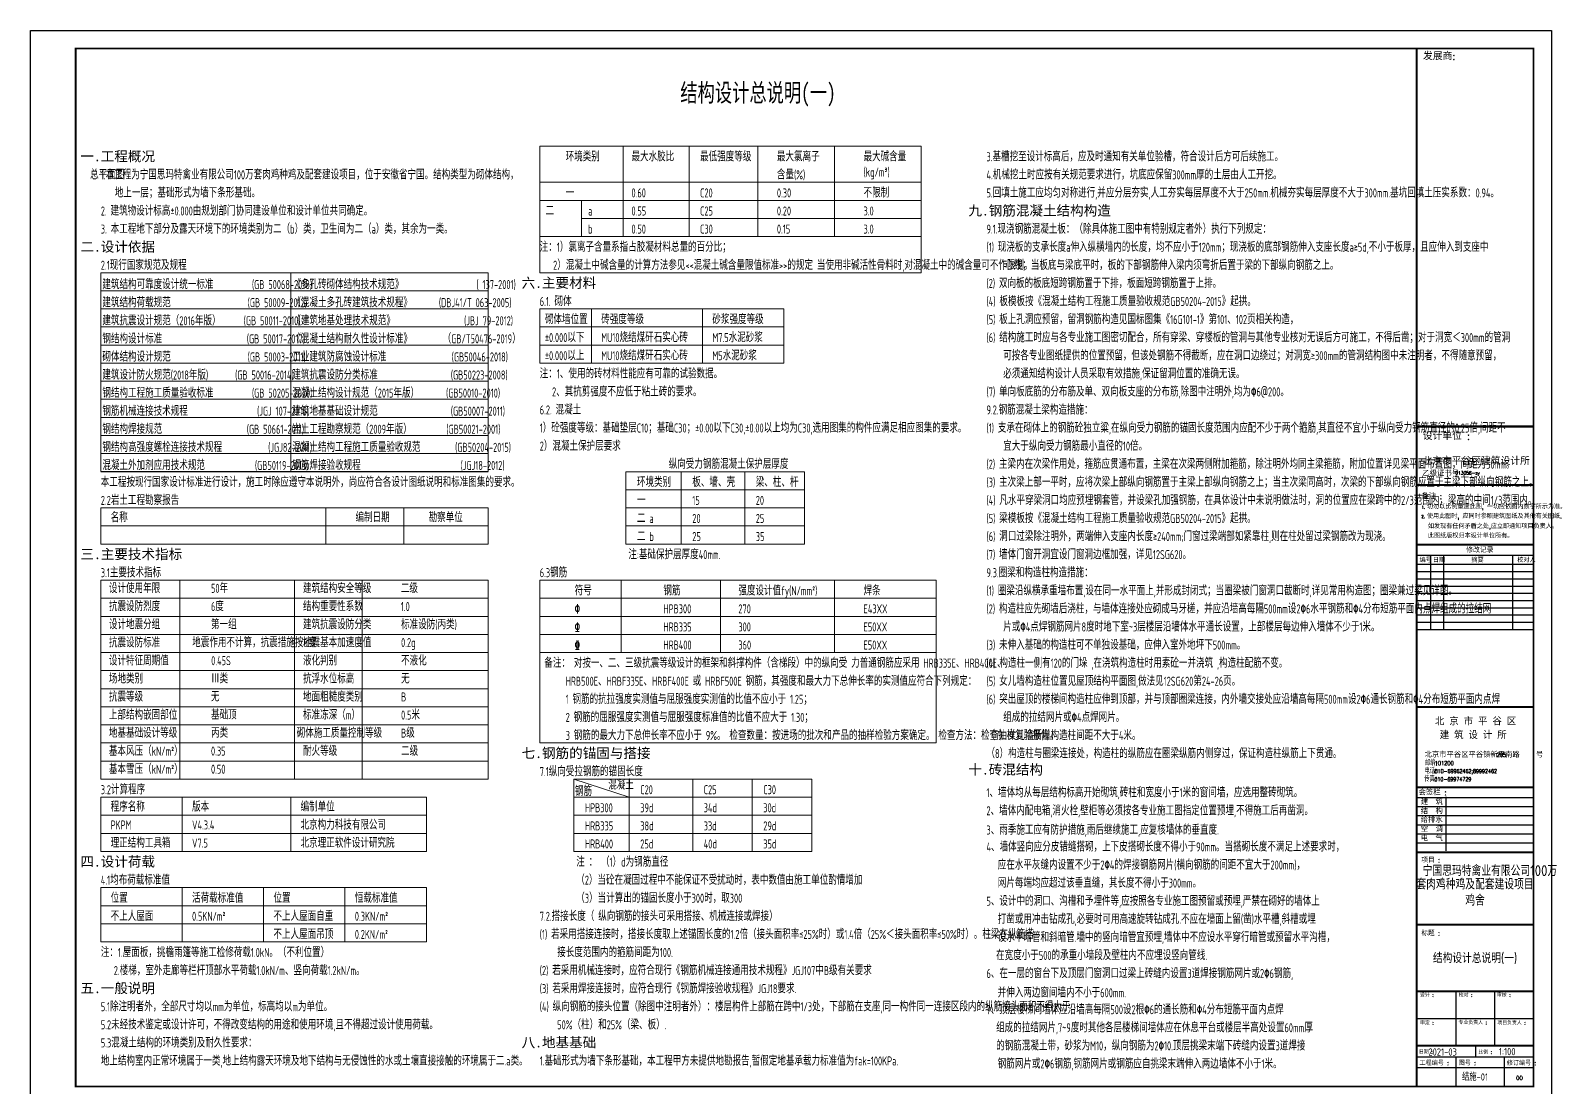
# Model space of a CAD drawing. Extents: x -159214 to 158333, y 7819 to 689505.
# Drawn here: x 24683 to 108783, y 564961 to 623419 of the extents above; entities that cross this region are included whole.
import ezdxf
from ezdxf.enums import TextEntityAlignment as Align

# ---------------------------------------------------------------- set-up
doc = ezdxf.new("R2010")
doc.units = 0
doc.header["$LTSCALE"] = 1000
doc.layers.get('0').update_dxf_attribs({"linetype": 'CONTINUOUS'})
for name, color, linetype in [('d-檩条布置', 7, 'CONTINUOUS'), ('MOUNT', 3, 'CONTINUOUS'), ('PUB_DWGN', 7, 'CONTINUOUS'), ('PUB_TEXT', 7, 'CONTINUOUS'), ('PUB_TITLE', 4, 'CONTINUOUS'), ('邓-BURY_NUM', 7, 'CONTINUOUS')]:
    doc.layers.add(name, color=color, linetype=linetype)
doc.layers.add('S-ANNO-TEXT', color=7, linetype='CONTINUOUS', lineweight=0)
doc.styles.add('-GBCBIGGBENOR', font='GBENOR.shx', dxfattribs={"bigfont": 'GBCBIG.shx'})
doc.styles.add('-黑体', font='SIMHEI.TTF')
doc.styles.add('HZTXT', font='romans', dxfattribs={"bigfont": 'hztxt'})
doc.styles.add('title_font', font='GBENOR.shx', dxfattribs={"bigfont": 'GBCBIG.shx'})
doc.styles.add('TKHZ', font='simplex.shx', dxfattribs={"bigfont": 'hztxt.shx'})
doc.styles.add('TKHZ1', font='romant.shx', dxfattribs={"bigfont": 'hzst.shx'})
doc.styles.add('TSSD_Rein', font='tssdeng.shx', dxfattribs={"width": 0.7, "bigfont": 'hztxt.shx'})

# ---------------------------------------------------------------- blocks, each defined once
blk = doc.blocks.new('A1结构')
at = {"layer": 'MOUNT', "color": 5, "linetype": 'Continuous'}
for p, q in [((766.38, -583.57), (766.38, -10)), ((766.78, -583.57), (766.78, -10)), ((766.78, -218.72), (831, -218.72)), ((766.78, -219.12), (831, -219.12)), ((766.78, -251.06), (831, -251.06)), ((766.78, -251.46), (831, -251.46)), ((766.78, -284.05), (831, -284.05)), ((766.78, -284.45), (831, -284.45)), ((766.78, -373.84), (831, -373.84)), ((766.78, -374.24), (831, -374.24)), ((766.78, -418.27), (831, -418.27)), ((766.78, -418.67), (831, -418.67)), ((766.78, -454.14), (831, -454.14)), ((766.78, -454.54), (831, -454.54)), ((831, -494.34), (766.78, -494.34)), ((831, -494.74), (766.78, -494.74)), ((831, -531.2), (766.78, -531.2)), ((831, -531.6), (766.78, -531.6)), ((831, -561.4), (766.78, -561.4)), ((831, -561.68), (766.78, -561.68)), ((831, -567.68), (766.78, -567.68))]:
    blk.add_line(p, q, dxfattribs=at)
at = {"layer": 'MOUNT', "color": 4, "linetype": 'Continuous'}
for p, q in [((766.78, -290.24), (831, -290.24)), ((766.78, -295.24), (831, -295.24))]:
    blk.add_line(p, q, dxfattribs=at)
at = {"layer": 'MOUNT', "color": 3, "linetype": 'Continuous'}
for p, q in [((774.22, -331.24), (774.22, -290.24)), ((781.49, -331.24), (781.49, -290.24)), ((819.67, -331.24), (819.67, -290.24)), ((766.78, -299.24), (831, -299.24)), ((766.78, -303.24), (831, -303.24)), ((766.78, -307.24), (831, -307.24)), ((766.78, -311.24), (831, -311.24)), ((766.78, -315.24), (831, -315.24)), ((766.78, -319.24), (831, -319.24)), ((766.78, -323.24), (831, -323.24)), ((766.78, -327.24), (831, -327.24)), ((766.78, -331.24), (831, -331.24))]:
    blk.add_line(p, q, dxfattribs=at)
at = {"layer": 'MOUNT', "color": 3}
for p, q in [((766.78, -424.21), (831, -424.21)), ((782.59, -423.81), (782.59, -453.74)), ((766.78, -429.21), (831, -429.21)), ((766.78, -434.21), (831, -434.21)), ((766.78, -439.21), (831, -439.21)), ((766.78, -444.21), (831, -444.21)), ((766.78, -449.21), (831, -449.21))]:
    blk.add_line(p, q, dxfattribs=at)
at = {"layer": 'MOUNT', "color": 2, "linetype": 'Continuous'}
for p, q in [((788.19, -561.4), (788.19, -531.6)), ((809.59, -561.4), (809.59, -531.6)), ((831, -546.5), (766.78, -546.5)), ((798.89, -561.68), (798.89, -567.68)), ((788.19, -583.57), (788.19, -567.68)), ((814.93, -583.57), (814.93, -567.68)), ((831, -573.73), (766.78, -573.73))]:
    blk.add_line(p, q, dxfattribs=at)
at = {"layer": 'PUB_TITLE'}
blk.add_lwpolyline([(0, -594), (0, 0), (841, 0), (841, -594)], close=True, dxfattribs=at)
at = {"layer": 'PUB_TITLE', "const_width": 1}
blk.add_lwpolyline([(25, -584), (25, -10), (831, -10), (831, -584)], close=True, dxfattribs=at)
at = {"layer": 'MOUNT', "color": 3, "style": 'TKHZ'}
for s, height, p in [('发展商:', 4, (769.95, -16.36)), ('设计单位 :', 4, (769.8, -226.38)), ('备注 :', 3, (768.99, -259.12)), ('2.', 1.6, (769, -269.62)), ('1.', 1.6, (768.99, -264.46)), ('切勿以比例量度此图, 一切应依图内数字所示为准。', 2.5, (772.06, -264.57)), ('使用此图时, 应同时参照建筑图纸及其他有关图纸.', 2.5, (772.08, -269.83)), (' 如发现有任何矛盾之处,应立即通知项目负责人。 ', 2.5, (770.89, -275.39)), (' 此图纸版权归本设计单位所有。', 2.5, (770.93, -280.6)), ('修改记录', 2.8, (793.77, -288.71)), ('编号', 2.5, (767.98, -294.09)), ('日期', 2.5, (775.36, -294.11)), ('摘要', 2.5, (796.68, -294.09)), ('校对人', 2.5, (822.04, -294.09)), ('北京市平谷区平谷镇新平南路    号', 3, (770.76, -402.02)), ('项目 :', 2.685, (769.07, -460.14)), ('标题 :', 2.685, (769.07, -500.54)), ('设计 :', 2, (768.24, -534.4)), ('校对 :', 2, (789.62, -534.4)), ('审核 :', 2, (810.81, -534.4)), ('审定 :', 2, (768.29, -549.79)), ('专业负责人 :', 2, (789.56, -549.61)), ('项目负责人 :', 2, (810.98, -549.79)), ('日期 :', 2, (767.68, -565.83)), ('工程编号 :', 2.5, (767.96, -572.25)), ('图号 :', 2.5, (789.63, -572.25)), ('比例 :', 2, (800.5, -565.95)), ('修订编号 :', 2.5, (816.25, -572.25))]:
    blk.add_text(s, height=height, dxfattribs=at).set_placement(p)
at = {"layer": 'MOUNT', "color": 2, "style": 'TKHZ'}
for s, height, p in [('北京市平谷区建筑设计所 ', 4, (769.6, -240.25)), ('会签栏 :', 3, (767.47, -422.91))]:
    blk.add_text(s, height=height, dxfattribs=at).set_placement(p)
at = {"layer": 'MOUNT', "color": 4}
for s, height, style, p in [('乙级证书号 :', 3, 'TKHZ', (769.6, -246.46)), ('013056-sy', 1.767, 'TKHZ', (787.76, -245.58)), ('北 京 市 平 谷 区', 4, 'TKHZ1', (776.53, -384.21)), ('建  筑', 3, 'TKHZ', (768.68, -428.11)), ('结  构', 3, 'TKHZ', (768.68, -433.23)), ('给排水', 3, 'TKHZ', (768.68, -438.1)), ('空  调', 3, 'TKHZ', (768.68, -443.2)), ('电  气', 3, 'TKHZ', (768.68, -448.23))]:
    blk.add_text(s, height=height, dxfattribs=dict(at, style=style)).set_placement(p)
at = {"layer": 'MOUNT', "color": 4, "style": 'TKHZ1'}
blk.add_text('建 筑 设 计 所', height=4, dxfattribs=at).set_placement((797.65, -391.8), align=Align.CENTER)
at = {"layer": 'MOUNT', "color": 3, "style": 'TKHZ'}
for s, height, width, p in [('邮编:', 3, 0.72, (770.99, -406.53)), ('205', 2.3, 0.8, (810.63, -401.75)), ('传真:', 3, 0.72, (770.64, -415.39)), ('电话:', 3, 0.72, (770.76, -410.91)), ('010-69962462;89992462', 2.2, 0.72, (776.33, -410.71)), ('101200 ', 2.3, 0.8, (776.37, -406.36)), ('010-69974729', 2.2, 0.72, (776.22, -415.19))]:
    blk.add_text(s, height=height, dxfattribs=dict(at, width=width)).set_placement(p)
at = {"layer": 'MOUNT', "color": 4, "style": 'HZTXT'}
blk.add_attdef('00', (821.35, -580.37), '', height=2.2, dxfattribs=at)
at = {"layer": 'PUB_DWGN', "style": 'title_font'}
blk.add_text('宁国思玛特禽业有限公司100万', height=6, dxfattribs=at).set_placement((769.75, -467.63))
for tag, height, p in [('工程名称1', 6, (798.69, -475.05)), ('工程名称2', 6, (798.69, -483.99)), ('图号', 4, (798.69, -580.71))]:
    blk.add_attdef(tag, text='', height=height, dxfattribs=at).set_placement(p, align=Align.CENTER)
at = {"layer": 'PUB_TEXT', "style": '-GBCBIGGBENOR'}
for tag, height, p in [('图名1', 5.66, (798.69, -515.75)), ('图名2', 5.66, (799.16, -522.03)), ('日期', 4, (780.76, -566.9)), ('比例', 4, (816.49, -566.69))]:
    blk.add_attdef(tag, text='', height=height, dxfattribs=at).set_placement(p, align=Align.CENTER)
blk = doc.blocks.new('砌体说明2')
at = {"layer": 'S-ANNO-TEXT'}
for p, q in [((25657.5, -5400), (25657.5, -12400)), ((25657.5, -5400), (46744.2, -5400)), ((30275.6, -5400), (30275.6, -10400)), ((33915.7, -5400), (33915.7, -10400)), ((37709, -5400), (37709, -10400)), ((41955.8, -5400), (41955.8, -10400)), ((46744.2, -5400), (46744.2, -12400)), ((25657.5, -7400), (46744.2, -7400)), ((25657.5, -8400), (46744.2, -8400)), ((27966.6, -10400), (27966.6, -8400)), ((27966.6, -9400), (46744.2, -9400)), ((25657.5, -10400), (46744.2, -10400)), ((1391.8, -12398.9), (22391.8, -12398.9)), ((1391.8, -12398.9), (22806, -12398.9)), ((1391.8, -12398.9), (1391.8, -23398.9)), ((11891.8, -12398.9), (11891.8, -23398.9)), ((22806, -12400), (22806, -23398.9)), ((25657.5, -12400), (46744.2, -12400)), ((1391.8, -13398.9), (22806, -13398.9)), ((1391.8, -13398.9), (22806, -13398.9)), ((1391.8, -14397.8), (22806, -14397.8)), ((1391.8, -14398.9), (22806, -14398.9)), ((25657.5, -14400), (39157.5, -14400)), ((25657.5, -14400), (25657.5, -17400)), ((28515.1, -14400), (28515.1, -17400)), ((34657.5, -14400), (34657.5, -17400)), ((39157.5, -14400), (39157.5, -17400)), ((1391.8, -15398.9), (22806, -15398.9)), ((1545.3, -15398.9), (22806, -15398.9)), ((25657.5, -15400), (39157.5, -15400)), ((1391.8, -16398.9), (22806, -16398.9)), ((25657.5, -16400), (39157.5, -16400)), ((1391.8, -17398.9), (22806, -17398.9)), ((1391.8, -17400), (22806, -17400)), ((25657.5, -17400), (39157.5, -17400)), ((1391.8, -18398.9), (22806, -18398.9)), ((1391.8, -19397.8), (22806, -19397.8)), ((1391.8, -19398.9), (22806, -19398.9)), ((1391.8, -20398.9), (22806, -20398.9)), ((1391.8, -21398.9), (22806, -21398.9)), ((1391.8, -22398.9), (22806, -22398.9)), ((1391.8, -23398.9), (22806, -23398.9)), ((1391.8, -23400), (22806, -23400)), ((30426.3, -23400), (40288.1, -23400)), ((30426.3, -23400), (30426.3, -27400)), ((33486.5, -23400), (33486.5, -27400)), ((36994, -23400), (36994, -27400)), ((40288.1, -23400), (40288.1, -27400)), ((30426.3, -24400), (40288.1, -24400)), ((1391.8, -25400), (22806, -25400)), ((1391.8, -25400), (1391.8, -27400)), ((13839.7, -25400), (13839.7, -27400)), ((18136.1, -25400), (18136.1, -27400)), ((22806, -25400), (22806, -27400)), ((30426.3, -25400), (40288.1, -25400)), ((1391.8, -26400), (22806, -26400)), ((30426.3, -26400), (40288.1, -26400)), ((1391.8, -27400), (22806, -27400)), ((30426.3, -27400), (40288.1, -27400)), ((1391.8, -29400), (22806, -29400)), ((1391.8, -29400), (1391.8, -40400)), ((5751.3, -29400), (5751.3, -40400)), ((12098.9, -29400), (12098.9, -40400)), ((15838.9, -29400), (15838.9, -40400)), ((22806, -29400), (22806, -40400)), ((25657.5, -29400), (46657.5, -29400)), ((25657.5, -29400), (25657.5, -38400)), ((25657.5, -29400), (47584.9, -29400)), ((30157.5, -29400), (30157.5, -33400)), ((35657.5, -29400), (35657.5, -33400)), ((41955.8, -29400), (41955.8, -33400)), ((47584.9, -29400), (47584.9, -38400)), ((1391.8, -30400), (22806, -30400)), ((25657.5, -30400), (47584.9, -30400)), ((1391.8, -31400), (22806, -31400)), ((25657.5, -31400), (47584.9, -31400)), ((1391.8, -32400), (22806, -32400)), ((25657.5, -32400), (47584.9, -32400)), ((1391.8, -33400), (22806, -33400)), ((25657.5, -33400), (47584.9, -33400)), ((1391.8, -34400), (22806, -34400)), ((1391.8, -35400), (22806, -35400)), ((1391.8, -36400), (22806, -36400)), ((1391.8, -37400), (22806, -37400)), ((1391.8, -38400), (22806, -38400)), ((25657.5, -38400), (47584.9, -38400)), ((1391.8, -39400), (22806, -39400)), ((1391.8, -40400), (22806, -40400)), ((27547.2, -40400), (40703, -40400)), ((27547.2, -40400), (27547.2, -44400)), ((27547.2, -40400), (30607.4, -41400)), ((30607.4, -40400), (30607.4, -44400)), ((34114.8, -40400), (34114.8, -44400)), ((37408.9, -40400), (37408.9, -44400)), ((40703, -40400), (40703, -44400)), ((1391.8, -41400), (19391.8, -41400)), ((1391.8, -41400), (1391.8, -44400)), ((5891.8, -41400), (5891.8, -44400)), ((11891.8, -41400), (11891.8, -44400)), ((19391.8, -41400), (19391.8, -44400)), ((27547.2, -41400), (40703, -41400)), ((1391.8, -42400), (19391.8, -42400)), ((27547.2, -42400), (40703, -42400)), ((1391.8, -43400), (19391.8, -43400)), ((27547.2, -43400), (40703, -43400)), ((1391.8, -44400), (19391.8, -44400)), ((27547.2, -44400), (40703, -44400)), ((1391.8, -46400), (19391.8, -46400)), ((1391.8, -46400), (1391.8, -49400)), ((5891.8, -46400), (5891.8, -49400)), ((10391.8, -46400), (10391.8, -49400)), ((14891.8, -46400), (14891.8, -49400)), ((19391.8, -46400), (19391.8, -49400)), ((1391.8, -47400), (19391.8, -47400)), ((1391.8, -48400), (19391.8, -48400)), ((1391.8, -49400), (19391.8, -49400))]:
    blk.add_line(p, q, dxfattribs=at)
at = {"style": '-黑体', "width": 0.7}
blk.add_text('结构设计总说明(一)', height=1000, dxfattribs=at).set_placement((37723.4, -2499.6), align=Align.MIDDLE)
at = {"layer": 'S-ANNO-TEXT', "color": 2, "style": '-黑体'}
for s, p in [('一.工程概况', (263.6, -6235.6)), ('九.钢筋混凝土结构构造', (49357.5, -9235.6)), ('二.设计依据', (263.6, -11235.6)), ('六.主要材料', (24657.5, -13235.6)), ('三.主要技术指标', (263.6, -28235.6)), ('七.钢筋的锚固与搭接', (24657.5, -39235.6)), ('十.砖混结构', (49357.5, -40147.5)), ('四.设计荷载', (263.6, -45235.6)), ('五.一般说明', (263.6, -52235.6)), ('八.地基基础', (24657.5, -55235.6))]:
    blk.add_text(s, height=550, dxfattribs=at).set_placement(p)
at = {"layer": 'S-ANNO-TEXT', "style": 'TSSD_Rein', "width": 0.7}
for s, p in [('环境类别', (27090.2, -6235.6)), ('最大水胶比', (30730.2, -6235.6)), ('最低强度等级', (34523.6, -6235.6)), ('最大氯离子', (38770.4, -6235.6)), ('最大碱含量', (43558.7, -6235.7)), ('3.基槽挖至设计标高后，应及时通知有关单位验槽，符合设计后方可后续施工。', (50357.5, -6236.7)), ('1.本工程为宁国思玛特禽业有限公司100万套肉鸡种鸡及配套建设项目，位于安徽省宁国。结构类型为砌体结构，', (1391.8, -7235.6)), ('含量(%%%)', (38770.4, -7235.6)), ('4.机械挖土时应按有关规范要求进行，坑底应保留300mm厚的土层由人工开挖。', (50357.5, -7236.7)), ('地上一层；基础形式为墙下条形基础。', (2159.5, -8235.6)), ('一', (27090.2, -8235.6)), ('0.60', (30730.2, -8235.6)), ('C20', (34523.6, -8235.6)), ('0.30', (38770.4, -8235.6)), ('不限制', (43558.7, -8235.7)), ('5.回填土施工应均匀对称进行,并应分层夯实,人工夯实每层厚度不大于250mm.机械夯实每层厚度不大于300mm.基坑回填土压实系数：0.94。', (50357.5, -8236.7)), ('2. 建筑物设计标高±0.000由规划部门协同建设单位和设计单位共同确定。', (1391.8, -9235.6)), ('二', (25977.1, -9235.6)), ('a', (28332.7, -9235.6)), ('0.55', (30730.2, -9235.6)), ('C25', (34523.6, -9235.6)), ('0.20', (38770.4, -9235.6)), ('3.0', (43558.7, -9235.7)), ('3. 本工程地下部分及露天环境下的环境类别为二（b）类，卫生间为二（a）类，其余为一类。', (1391.8, -10235.6)), ('b', (28332.7, -10235.6)), ('0.50', (30730.2, -10235.6)), ('C30', (34523.6, -10235.6)), ('0.15', (38770.4, -10235.6)), ('3.0', (43558.7, -10235.7)), ('9.1.现浇钢筋混凝土板：（除具体施工图中有特别规定者外）执行下列规定：', (50357.5, -10236.7)), ('注：1）氯离子含量系指占胶凝材料总量的百分比；', (25657.5, -11235.6)), ('(1) 现浇板的支承长度a伸入纵横墙内的长度，均不应小于120mm；现浇板的底部钢筋伸入支座长度a≥5d,不小于板厚，且应伸入到支座中', (50357.5, -11236.7)), ('2.1现行国家规范及规程', (1391.8, -12235.6)), ('2）混凝土中碱含量的计算方法参见<<混凝土碱含量限值标准>>的规定 当使用非碱活性骨料时,对混凝土中的碱含量可不作限制。', (26399.3, -12235.6)), ('心线；当板底与梁底平时，板的下部钢筋伸入梁内须弯折后置于梁的下部纵向钢筋之上。', (51391, -12236.7)), ('建筑结构可靠度设计统一标准          (GB 50068-2018)', (1479, -13303.5)), ('《多孔砖砌体结构技术规范》                   ( 137-2001)', (11979, -13303.5)), ('(2) 双向板的板底短跨钢筋置于下排，板面短跨钢筋置于上排。', (50357.5, -13236.7)), ('建筑结构荷载规范                    (GB 50009-2012)', (1479, -14303.5)), ('《混凝土多孔砖建筑技术规程》       (DBJ41/T 063-2005)', (11979, -14303.5)), ('6.1. 砌体 ', (25657.5, -14236.7)), ('(4) 板模板按《混凝土结构工程施工质量验收规范GB50204-2015》起拱。', (50357.5, -14236.7)), ('建筑抗震设计规范（2016年版）      (GB 50011-2010)', (1479, -15303.5)), ('《建筑地基处理技术规范》                  (JBJ 79-2012)', (11979, -15303.5)), ('砌体墙位置', (25944.9, -15236.7)), ('砖强度等级', (29058.9, -15236.7)), ('砂浆强度等级', (35201.3, -15236.7)), ('(5) 板上孔洞应预留，留洞钢筋构造见国标图集《16G101-1》第101、102页相关构造，', (50357.5, -15236.7)), ('钢结构设计标准                      (GB 50017-2017)', (1479, -16305.8)), ('《混凝土结构耐久性设计标准》        （GB/T50476-2019）', (11979, -16303.5)), ('%%P0.000以下', (25944.9, -16236.7)), ('MU10烧结煤矸石实心砖', (29058.9, -16236.7)), ('M7.5水泥砂浆', (35201.3, -16236.7)), ('(6) 结构施工时应与各专业施工图密切配合，所有穿梁、穿楼板的管洞与其他专业核对无误后方可施工，不得后凿；对于洞宽＜300mm的管洞', (50357.5, -16236.7)), ('砌体结构设计规范                    (GB 50003-2011)', (1479, -17305.6)), ('工业建筑防腐蚀设计标准                 (GB50046-2018)', (11979, -17303.5)), ('%%P0.000以上', (25944.9, -17236.7)), ('MU10烧结煤矸石实心砖', (29058.9, -17236.7)), ('M5水泥砂浆', (35201.3, -17236.7)), ('可按各专业图纸提供的位置预留，但该处钢筋不得截断，应在洞口边绕过；对洞宽≥300mm的管洞结构图中未注明者，不得随意预留，', (51283.7, -17236.7)), ('建筑设计防火规范(2018年版)       (GB 50016-2014)', (1479, -18304.5)), ('建筑抗震设防分类标准                   (GB50223-2008)', (11979, -18303.5)), ('注：1、使用的砖材料性能应有可靠的试验数据。', (25657.5, -18236.7)), ('必须通知结构设计人员采取有效措施,保证留洞位置的准确无误。', (51283.7, -18236.7)), ('钢结构工程施工质量验收标准          (GB 50205-2020)', (1479, -19304.5)), ('混凝土结构设计规范（2015年版）       (GB50010-2010)', (11979, -19303.5)), ('2、其抗剪强度不应低于粘土砖的要求。', (26338.5, -19236.7)), ('(7) 单向板底筋的分布筋及单、双向板支座的分布筋,除图中注明外,均为\x826@200。', (50357.5, -19236.7)), ('钢筋机械连接技术规程                  (JGJ 107-2016)', (1479, -20304.5)), ('建筑地基基础设计规范                   (GB50007-2011)', (11979, -20303.5)), ('6.2. 混凝土', (25657.5, -20236.7)), ('9.2.钢筋混凝土梁构造措施：', (50357.5, -20236.7)), ('钢结构焊接规范                      (GB 50661-2011)', (1479, -21304.5)), ('岩土工程勘察规范（2009年版）         (GB50021-2001)', (11979, -21303.5)), ('1）砼强度等级：基础垫层C10；基础C30；±0.00以下C30,±0.00以上均为C30,选用图集的构件应满足相应图集的要求。', (25657.5, -21236.7)), ('(1) 支承在砌体上的钢筋砼独立粱,在纵向受力钢筋的锚固长度范围内应配不少于两个箍筋,其直径不宜小于纵向受力钢筋直径的0.25倍,间距不', (50357.5, -21236.7)), ('钢结构高强度螺栓连接技术规程            (JGJ82-2011)', (1479, -22304.5)), ('混凝土结构工程施工质量验收规范         (GB50204-2015)', (11979, -22303.5)), ('2）混凝土保护层要求', (25657.5, -22236.7)), ('宜大于纵向受力钢筋最小直径的10倍。', (51283.7, -22236.7)), ('纵向受力钢筋混凝土保护层厚度', (32792.1, -23236.7)), ('(2) 主梁内在次梁作用处，箍筋应贯通布置，主梁在次梁两侧附加箍筋，除注明外均同主梁箍筋，附加位置详见梁平面布置图，间距为50mm。', (50357.5, -23236.7)), ('混凝土外加剂应用技术规范             (GB50119-2013)', (1479, -23304.5)), ('钢筋焊接验收规程                          (JGJ18-2012)', (11979, -23303.5)), ('本工程按现行国家设计标准进行设计，施工时除应遵守本说明外，尚应符合各设计图纸说明和标准图集的要求。', (1391.8, -24236.7)), ('环境类别', (31034.8, -24236.7)), ('板、墙、壳', (34095, -24236.7)), ('梁、柱、杆', (37602.5, -24236.7)), ('(3) 主次梁上部一平时，应将次梁上部纵向钢筋置于主梁上部纵向钢筋之上；当主次梁同高时，次梁的下部纵向钢筋应置于主梁下部纵向钢筋之上。', (50357.5, -24236.7)), ('2.2岩土工程勘察报告', (1391.8, -25236.7)), ('一', (31034.8, -25236.7)), ('15', (34095, -25236.7)), ('20', (37602.5, -25236.7)), ('(4) 凡水平穿梁洞口均应预埋钢套管，并设梁孔加强钢筋，在具体设计中未说明做法时，洞的位置应在梁跨中的2/3范围内，梁高的中间1/3范围内。', (50357.5, -25236.7)), ('二 a', (31034.8, -26236.7)), ('20', (34095, -26236.7)), ('25', (37602.5, -26236.7)), ('(5) 梁模板按《混凝土结构工程施工质量验收规范GB50204-2015》起拱。', (50357.5, -26236.7)), ('二 b', (31034.8, -27236.7)), ('25', (34095, -27236.7)), ('35', (37602.5, -27236.7)), ('(6) 洞口过梁除注明外，两端伸入支座内长度≥240mm;门窗过梁端部如紧靠柱,则在柱处留过梁钢筋改为现浇。', (50357.5, -27236.7)), ('注:基础保护层厚度40mm.', (30557.5, -28236.7)), ('(7) 墙体门窗开洞宜设门窗洞边框加强，详见12SG620。', (50357.5, -28236.7)), ('3.1主要技术指标', (1391.8, -29236.7)), ('6.3钢筋', (25657.5, -29236.7)), ('9.3.圈梁和构造柱构造措施：', (50357.5, -29236.7)), ('符号', (27590.9, -30235.6)), ('钢筋', (32495.2, -30235.6)), ('强度设计值fy(N/mm\x8c2\x8d)', (36640.7, -30235.6)), ('焊条', (43558.7, -30235.7)), ('(1) 圈梁沿纵横承重墙布置,设在同一水平面上,并形成封闭式；当圈梁被门窗洞口截断时,详见常用构造图；圈梁兼过梁见详图。', (50357.5, -30236.7)), ('\x82', (27590.9, -31235.6)), ('HPB300', (32495.2, -31235.6)), ('270', (36640.7, -31235.6)), ('E43XX', (43558.7, -31235.7)), ('(2) 构造柱应先砌墙后浇柱，与墙体连接处应砌成马牙槎，并应沿墙高每隔500mm设2\x826水平钢筋和\x824分布短筋平面内点焊组成的拉结网', (50357.5, -31236.7)), ('\x83', (27590.9, -32235.6)), ('HRB335', (32495.2, -32235.6)), ('300', (36640.7, -32235.6)), ('E50XX', (43558.7, -32235.7)), ('片或\x824点焊钢筋网片8度时地下室~3层楼层沿墙体水平通长设置，上部楼层每边伸入墙体不少于1米。', (51283.7, -32236.7)), ('\x84', (27590.9, -33235.6)), ('HRB400', (32495.2, -33235.6)), ('360', (36640.7, -33235.6)), ('E50XX', (43558.7, -33235.7)), ('(3) 未伸入基础的构造柱可不单独设基础，应伸入室外地坪下500mm。', (50357.5, -33236.7)), ('备注： 对按一、二、三级抗震等级设计的框架和斜撑构件（含梯段）中的纵向受 力普通钢筋应采用 HRB335E、HRB400E、', (25911.8, -34236.7)), ('(4) 构造柱一侧有120的门垛 ,在浇筑构造柱时用素砼一并浇筑 ,构造柱配筋不变。', (50357.5, -34236.7)), ('HRB500E、HRBF335E、HRBF400E 或 HRBF500E 钢筋，其强度和最大力下总伸长率的实测值应符合下列规定：', (27092, -35236.7)), ('(5) 女儿墙构造柱位置见屋顶结构平面图,做法见12SG620第24-26页。', (50357.5, -35236.7)), ('1 钢筋的抗拉强度实测值与屈服强度实测值的比值不应小于 1.25； ', (27092, -36236.7)), ('(6) 突出屋顶的楼梯间构造柱应伸到顶部，并与顶部圈梁连接，内外墙交接处应沿墙高每隔500mm设2\x826通长钢筋和\x824分布短筋平面内点焊', (50357.5, -36236.7)), ('2 钢筋的屈服强度实测值与屈服强度标准值的比值不应大于 1.30； ', (27092, -37236.8)), ('组成的拉结网片或\x824点焊网片。 ', (51283.7, -37236.7)), ('3 钢筋的最大力下总伸长率不应小于 9%%%。 检查数量：按进场的批次和产品的抽样检验方案确定。 检查方法：检查抽样复验报告。', (27092, -38236.7)), ('（7）女儿墙新增构造柱间距不大于4米。', (50357.5, -38236.7)), ('（8）构造柱与圈梁连接处，构造柱的纵筋应在圈梁纵筋内侧穿过，保证构造柱纵筋上下贯通。', (50357.5, -39236.7)), ('7.1纵向受拉钢筋的锚固长度', (25657.5, -40236.7)), ('3.2计算程序', (1391.8, -41236.7)), ('钢筋', (27602.8, -41325.5)), ('混凝土  ', (29446.6, -40974)), ('C20', (31215.9, -41236.7)), ('C25', (34723.3, -41236.7)), ('C30', (38017.4, -41236.7)), ('1、墙体均从每层结构标高开始砌筑,砖柱和宽度小于1米的窗间墙，应选用整砖砌筑。', (50357.5, -41400)), ('HPB300', (28155.7, -42236.7)), ('39d', (31215.9, -42236.7)), ('34d', (34723.3, -42236.7)), ('30d', (38017.4, -42236.7)), ('2、墙体内配电箱,消火栓,壁柜等必须按各专业施工图指定位置预埋,不得施工后再凿洞。', (50357.5, -42400)), ('HRB335', (28155.7, -43236.7)), ('38d', (31215.9, -43236.7)), ('33d', (34723.3, -43236.7)), ('29d', (38017.4, -43236.7)), ('3、雨季施工应有防护措施,雨后继续施工,应复核墙体的垂直度.', (50357.5, -43467.3)), ('HRB400', (28155.7, -44236.7)), ('25d', (31215.9, -44236.7)), ('40d', (34723.3, -44236.7)), ('35d', (38017.4, -44236.7)), ('4、墙体竖向应分皮错缝搭砌，上下皮搭砌长度不得小于90mm。当搭砌长度不满足上述要求时，', (50357.5, -44400)), ('注 ： （1）d为钢筋直径', (27678.3, -45236.7)), ('应在水平灰缝内设置不少于2\x824的焊接钢筋网片(横向钢筋的间距不宜大于200mm)，', (50981.1, -45400)), ('4.1均布荷载标准值', (1391.8, -46236.7)), ('（2）当砼在凝固过程中不能保证不受扰动时，表中数值由施工单位酌情增加', (27678.3, -46236.7)), ('网片每端均应超过该垂直缝，其长度不得小于300mm。 ', (50981.1, -46400)), ('位置', (1935.5, -47236.7)), ('活荷载标准值', (6435.5, -47236.7)), ('位置', (10935.5, -47236.7)), ('恒载标准值', (15435.5, -47236.7)), ('（3）当计算出的锚固长度小于300时，取300 ', (27678.3, -47236.7)), ('5、设计中的洞口、沟槽和予埋件等,应按照各专业施工图预留或预埋,严禁在砌好的墙体上', (50357.5, -47400)), ('不上人屋面', (1935.5, -48236.7)), ('0.5KN/m\x8c2', (6435.5, -48236.7)), ('不上人屋面自重', (10935.5, -48236.7)), ('0.3KN/m\x8c2', (15435.5, -48236.7)), ('7.2.搭接长度（ 纵向钢筋的接头可采用搭接、机械连接或焊接）', (25657.5, -48236.7)), ('打凿或用冲击钻成孔,必要时可用高速旋转钻成孔.不应在墙面上留(凿)水平槽,斜槽或埋', (50981.1, -48400)), ('不上人屋面吊顶', (10935.5, -49236.7)), ('0.2KN/m\x8c2', (15435.5, -49236.7)), ('(1) 若采用搭接连接时，搭接长度取上述锚固长度的1.2倍（接头面积率≤25%%%时）或1.4倍（25%%%＜接头面积率≤50%%%时）。柱梁在纵筋搭', (25657.5, -49236.7)), ('设水平暗管和斜暗管.墙中的竖向暗管宜预埋,墙体中不应设水平穿行暗管或预留水平沟槽，', (50981.1, -49400)), ('注：1.屋面板，挑檐雨篷等施工检修荷载1.0kN。（不利位置）', (1391.8, -50236.7)), ('接长度范围内的箍筋间距为100. ', (26624.9, -50236.7)), ('在宽度小于500的承重小墙段及壁柱内不应埋设竖向管线.', (50890.8, -50400)), ('2.楼梯，室外走廊等栏杆顶部水平荷载1.0kN/m、竖向荷载1.2kN/m。', (2109.1, -51236.7)), ('(2) 若采用机械连接时，应符合现行《钢筋机械连接通用技术规程》JGJ107中B级有关要求', (25657.5, -51236.7)), ('6、在一层的窗台下及顶层门窗洞口过梁上砖缝内设置3道焊接钢筋网片或2\x826钢筋,', (50357.5, -51400)), ('(3) 若采用焊接连接时，应符合现行《钢筋焊接验收规程》JGJ18要求.', (25657.5, -52236.7)), ('并伸入两边窗间墙内不小于600mm.', (50976.9, -52465)), ('5.1除注明者外，全部尺寸均以mm为单位，标高均以m为单位。', (1391.8, -53236.7)), ('(4) 纵向钢筋的接头位置（除图中注明者外）：楼层构件上部筋在跨中1/3处，下部筋在支座,同一构件同一连接区段内的纵筋接头面积不得大于', (25657.5, -53236.7)), ('7、顶层楼梯间墙体应沿墙高每隔500设2根\x826的通长筋和\x824分布短筋平面内点焊', (50357.5, -53400)), ('5.2未经技术鉴定或设计许可，不得改变结构的用途和使用环境,且不得超过设计使用荷载。', (1391.8, -54236.7)), ('50%%%（柱）和25%%%（梁、板）.', (26624.4, -54236.7)), ('组成的拉结网片,7~9度时其他各层楼梯间墙体应在休息平台或楼层半高处设置60mm厚', (50890.8, -54400)), ('5.3混凝土结构的环境类别及耐久性要求：', (1391.8, -55236.7)), ('的钢筋混凝土带，砂浆为M10，纵向钢筋为2\x8210.顶层挑梁末端下砖缝内设置3道焊接', (50890.8, -55400)), ('地上结构室内正常环境属于一类,地上结构露天环境及地下结构与无侵蚀性的水或土壤直接接触的环境属于二.a类。', (1391.8, -56236.7)), ('1.基础形式为墙下条形基础，本工程甲方未提供地勘报告,暂假定地基承载力标准值为fak=100KPa.', (25657.5, -56236.7)), ('钢筋网片或2\x826钢筋,钢筋网片或钢筋应自挑梁末端伸入两边墙体不小于1米。', (50978.2, -56400))]:
    blk.add_text(s, height=500, dxfattribs=at).set_placement(p)
for s, p in [('(kg/m\x8c3\x8d)', (43558.7, -7235.7)), ('名称', (1935.5, -26337.7)), ('编制日期', (15472.3, -26337.7)), ('勘察单位', (19516.6, -26337.7)), ('设计使用年限', (1840.3, -30258.3)), ('50年', (7484, -30251.5)), ('建筑结构安全等级', (12570.3, -30258.3)), ('二级', (17979, -30258.3)), ('抗震设防烈度', (1840.3, -31258.3)), ('6度', (7484, -31251.5)), ('结构重要性系数', (12570.3, -31258.3)), ('1.0', (17979, -31258.3)), ('设计地震分组', (1840.3, -32258.3)), ('第一组', (7484, -32251.5)), ('建筑抗震设防分类', (12570.6, -32258.3)), ('标准设防(丙类)', (17992.2, -32258.3)), ('抗震设防标准', (1840.3, -33258.3)), ('地震作用不计算，抗震措施按6度', (6446.9, -33251.5)), ('地震基本加速度值', (12570.6, -33258.3)), ('0.2g', (17992.2, -33251.5)), ('设计特征周期值', (1840.3, -34258.3)), ('0.45S', (7492.2, -34251.5)), ('液化判别', (12570.6, -34258.3)), ('不液化', (17992.2, -34258.3)), ('场地类别', (1840.3, -35258.3)), ('Ⅲ类', (7484, -35251.5)), ('抗浮水位标高', (12570.6, -35258.3)), ('抗震等级', (1840.3, -36258.3)), ('无', (7484, -36251.5)), ('地面粗糙度类别', (12570.6, -36258.3)), ('B', (17992.2, -36258.3)), ('上部结构嵌固部位', (1840.3, -37258.3)), ('基础顶', (7484, -37251.5)), ('标准冻深（m）', (12570.6, -37258.3)), ('0.5米', (17992.2, -37258.3)), ('地基基础设计等级', (1840.3, -38258.3)), ('丙类', (7484, -38251.5)), ('砌体施工质量控制等级', (12222.9, -38258.4)), ('B级 ', (17992.2, -38258.4)), ('基本风压（kN/m\x8c2\x8d）', (1840.3, -39258.3)), ('0.35', (7484, -39251.5)), ('耐火等级', (12570.6, -39258.3)), ('二级', (17992.2, -39258.3)), ('基本雪压（kN/m\x8c2\x8d）', (1840.3, -40258.3)), ('0.50', (7484, -40251.5)), ('程序名称', (1935.5, -42337.7)), ('版本', (6435.5, -42337.7)), ('编制单位', (12435.5, -42337.7)), ('PKPM', (1935.5, -43337.7)), ('V4.3.4', (6435.5, -43337.7)), ('北京构力科技有限公司', (12435.5, -43337.7)), ('理正结构工具箱', (1935.5, -44337.7)), ('V7.5', (6435.5, -44337.7)), ('北京理正软件设计研究院', (12435.5, -44337.7))]:
    blk.add_text(s, height=500, dxfattribs=at).set_placement(p, align=Align.BOTTOM_LEFT)
at = {"layer": 'S-ANNO-TEXT', "color": 6, "style": 'TSSD_Rein', "width": 0.7}
blk.add_text('无', height=500, dxfattribs=at).set_placement((17992.2, -35258.3), align=Align.BOTTOM_LEFT)
at = {"layer": 'S-ANNO-TEXT', "style": 'TSSD_Rein', "width": 0.7}
blk.add_attdef('图名', text='', height=500, dxfattribs=at).set_placement((1743.1, -7235.6), align=Align.CENTER)

msp = doc.modelspace()

# ---------------------------------------------------------------- block references
at = {"layer": 'd-檩条布置'}
ref = msp.add_blockref('A1结构', (24682.6, 623418.8), dxfattribs=dict(at, xscale=100, yscale=100, zscale=100))
ref.add_attrib('00', '00', (106817.9, 565381.5), dxfattribs={"layer": 'MOUNT', "color": 4, "height": 220, "style": 'HZTXT'})
ref.add_attrib('图名1', '结构设计总说明(一)', dxfattribs={"layer": 'PUB_TEXT', "height": 565.71, "style": '-GBCBIGGBENOR'}).set_placement((104551.7, 571843.4), align=Align.CENTER)
ref.add_attrib('工程名称1', '套肉鸡种鸡及配套建设项目', dxfattribs={"layer": 'PUB_DWGN', "height": 600, "style": 'title_font'}).set_placement((104551.7, 575913.9), align=Align.CENTER)
ref.add_attrib('工程名称2', '鸡舍', dxfattribs={"layer": 'PUB_DWGN', "height": 600, "style": 'title_font'}).set_placement((104551.7, 575020), align=Align.CENTER)
ref.add_attrib('比例', '1:100', dxfattribs={"layer": 'PUB_TEXT', "height": 400, "style": '-GBCBIGGBENOR'}).set_placement((106331.4, 566749.7), align=Align.CENTER)
ref.add_attrib('日期', '2021-03', dxfattribs={"layer": 'PUB_TEXT', "height": 400, "style": '-GBCBIGGBENOR'}).set_placement((102759, 566728.6), align=Align.CENTER)
ref.add_attrib('图号', '结施-01', dxfattribs={"layer": 'PUB_DWGN', "height": 400, "style": 'title_font'}).set_placement((104551.7, 565347.8), align=Align.CENTER)
at = {"layer": '邓-BURY_NUM'}
msp.add_blockref('砌体说明2', (27182.6, 622418.8), dxfattribs=at).add_auto_attribs({'图名': '总平面图'})

doc.saveas('drawing.dxf')
